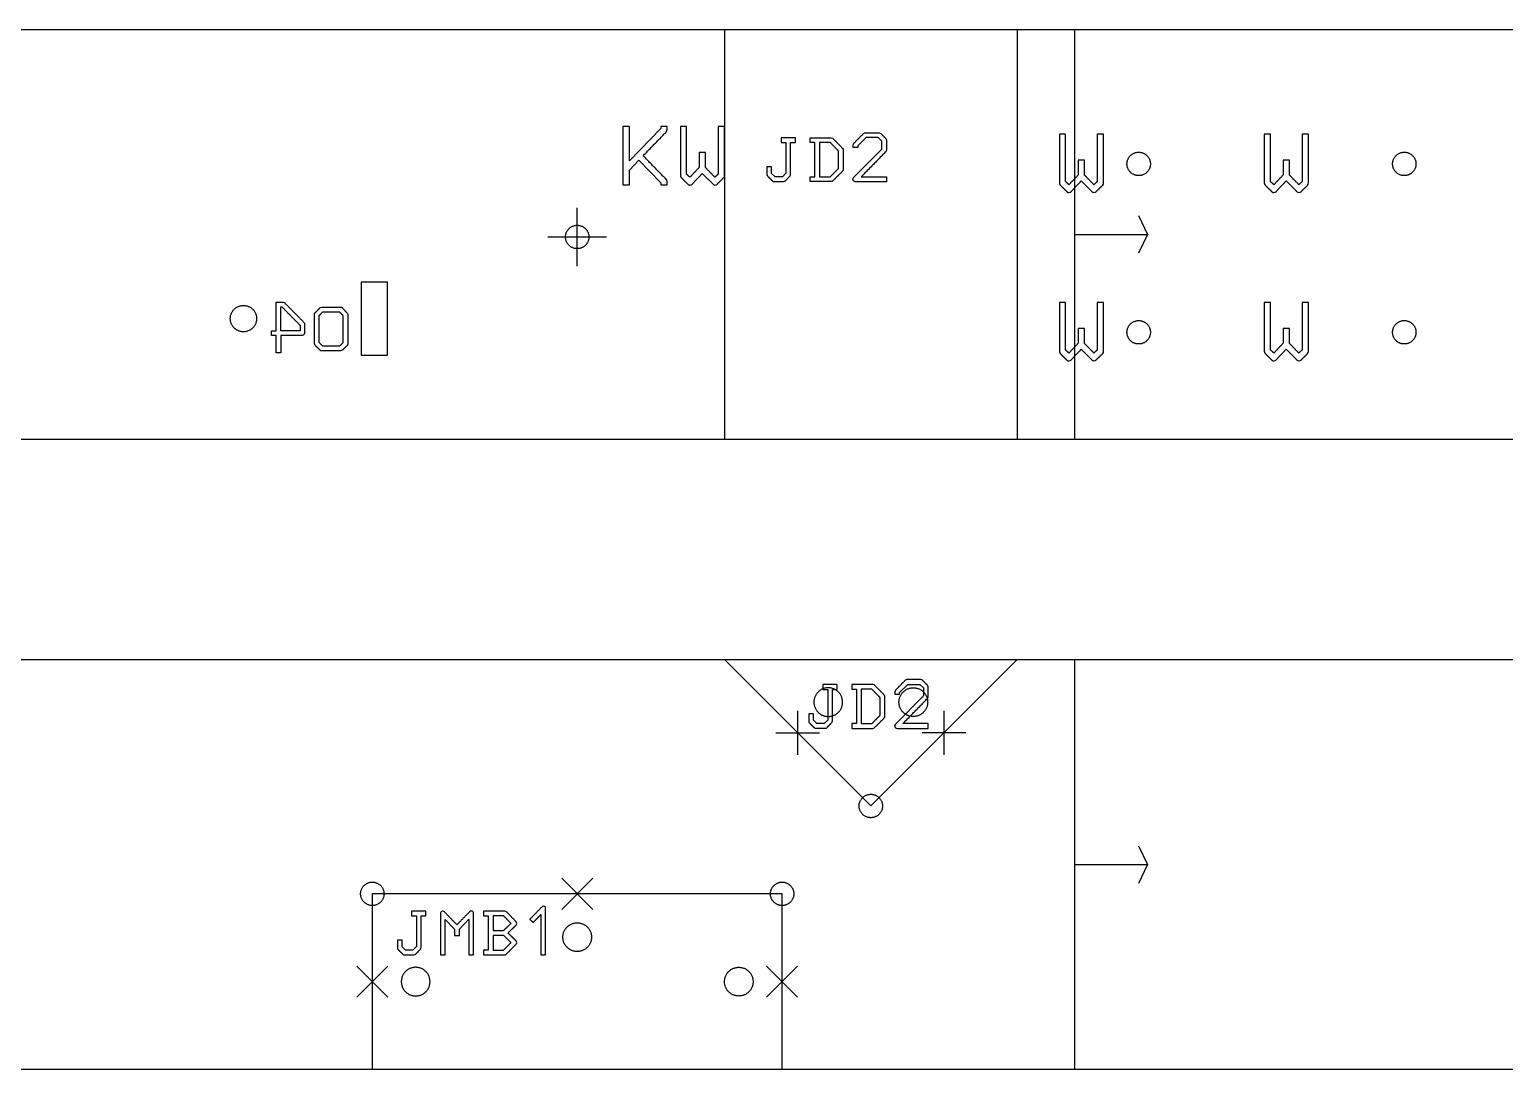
# Model space of a CAD drawing. Header units: millimetres. Extents: x 0 to 2027, y 0 to 1093.
# Drawn here: x 1019 to 1523, y 0 to 355 of the extents above; entities that cross this region are included whole.
import ezdxf

# ---------------------------------------------------------------- set-up
doc = ezdxf.new("R2010")
doc.units = ezdxf.units.MM
for name, color, linetype, true_color in [('01_chablon_decoupe', 3, 'Continuous', 0x00ff00), ('02_chablon_gravure', 5, 'Continuous', 0x0000ff), ('03_chablon_decoupe_text', 20, 'Continuous', 0xff2800), ('04_chablon_contour', 200, 'Continuous', 0xbf3fff)]:
    doc.layers.add(name, color=color, linetype=linetype, true_color=true_color)

msp = doc.modelspace()

# ---------------------------------------------------------------- linework, layer by layer
at = {"layer": '01_chablon_decoupe'}
msp.add_lwpolyline([(1141.5, 268.96), (1132.5, 268.96), (1132.5, 243.96), (1141.5, 243.96)], close=True, dxfattribs=at)
for points, knots in [([(1394.1, 309.3), (1394.1, 305.3), (1398.1, 305.3), (1402.1, 305.3), (1402.1, 309.3), (1402.1, 313.3), (1398.1, 313.3), (1394.1, 313.3), (1394.1, 309.3)], [0, 0, 0, 6.283185, 6.283185, 12.566371, 12.566371, 18.849556, 18.849556, 25.132741, 25.132741, 25.132741]), ([(1484.84, 309.3), (1484.84, 305.3), (1488.84, 305.3), (1492.84, 305.3), (1492.84, 309.3), (1492.84, 313.3), (1488.84, 313.3), (1484.84, 313.3), (1484.84, 309.3)], [0, 0, 0, 6.283185, 6.283185, 12.566371, 12.566371, 18.849556, 18.849556, 25.132741, 25.132741, 25.132741]), ([(1202.28, 284.35), (1202.28, 280.35), (1206.28, 280.35), (1210.28, 280.35), (1210.28, 284.35), (1210.28, 288.35), (1206.28, 288.35), (1202.28, 288.35), (1202.28, 284.35)], [0, 0, 0, 6.283185, 6.283185, 12.566371, 12.566371, 18.849556, 18.849556, 25.132741, 25.132741, 25.132741]), ([(1087.76, 256.46), (1087.76, 251.96), (1092.26, 251.96), (1096.76, 251.96), (1096.76, 256.46), (1096.76, 260.96), (1092.26, 260.96), (1087.76, 260.96), (1087.76, 256.46)], [0, 0, 0, 7.068583, 7.068583, 14.137167, 14.137167, 21.20575, 21.20575, 28.274334, 28.274334, 28.274334]), ([(1394.1, 251.8), (1394.1, 247.8), (1398.1, 247.8), (1402.1, 247.8), (1402.1, 251.8), (1402.1, 255.8), (1398.1, 255.8), (1394.1, 255.8), (1394.1, 251.8)], [0, 0, 0, 6.283185, 6.283185, 12.566371, 12.566371, 18.849556, 18.849556, 25.132741, 25.132741, 25.132741]), ([(1484.84, 251.8), (1484.84, 247.8), (1488.84, 247.8), (1492.84, 247.8), (1492.84, 251.8), (1492.84, 255.8), (1488.84, 255.8), (1484.84, 255.8), (1484.84, 251.8)], [0, 0, 0, 6.283185, 6.283185, 12.566371, 12.566371, 18.849556, 18.849556, 25.132741, 25.132741, 25.132741]), ([(1302.58, 90), (1302.58, 86), (1306.58, 86), (1310.58, 86), (1310.58, 90), (1310.58, 94), (1306.58, 94), (1302.58, 94), (1302.58, 90)], [0, 0, 0, 6.283185, 6.283185, 12.566371, 12.566371, 18.849556, 18.849556, 25.132741, 25.132741, 25.132741]), ([(1302.58, 90), (1302.58, 86), (1306.58, 86), (1310.58, 86), (1310.58, 90), (1310.58, 94), (1306.58, 94), (1302.58, 94), (1302.58, 90)], [0, 0, 0, 6.283185, 6.283185, 12.566371, 12.566371, 18.849556, 18.849556, 25.132741, 25.132741, 25.132741]), ([(1132.28, 60), (1132.28, 56), (1136.28, 56), (1140.28, 56), (1140.28, 60), (1140.28, 64), (1136.28, 64), (1132.28, 64), (1132.28, 60)], [0, 0, 0, 6.283185, 6.283185, 12.566371, 12.566371, 18.849556, 18.849556, 25.132741, 25.132741, 25.132741]), ([(1272.28, 60), (1272.28, 56), (1276.28, 56), (1280.28, 56), (1280.28, 60), (1280.28, 64), (1276.28, 64), (1272.28, 64), (1272.28, 60)], [0, 0, 0, 6.283185, 6.283185, 12.566371, 12.566371, 18.849556, 18.849556, 25.132741, 25.132741, 25.132741])]:
    msp.add_rational_spline(points, [1, 0.707106781187, 1, 0.707106781187, 1, 0.707106781187, 1, 0.707106781187, 1], degree=2, knots=knots, dxfattribs=at)
at = {"layer": '02_chablon_gravure'}
for p, q in [((1256.58, 355.21), (1256.58, 215.21)), ((1356.58, 355.21), (1356.58, 215.21)), ((1376.28, 215.21), (1376.28, 355.21)), ((1376.28, 285.21), (1401.12, 285.21)), ((1376.28, 0), (1376.28, 140)), ((1281.58, 122.5), (1281.58, 107.5)), ((1331.58, 122.5), (1331.58, 107.5)), ((1274.08, 115), (1289.08, 115)), ((1339.08, 115), (1324.08, 115)), ((1376.28, 70), (1401.12, 70)), ((1200.98, 54.7), (1211.58, 65.3)), ((1200.98, 65.3), (1211.58, 54.7)), ((1141.58, 35.3), (1130.98, 24.7)), ((1130.98, 35.3), (1141.58, 24.7)), ((1270.98, 35.3), (1281.58, 24.7)), ((1281.58, 35.3), (1270.98, 24.7))]:
    msp.add_line(p, q, dxfattribs=at)
for points in [[(1398.03, 291.63), (1401.12, 285.21), (1398.03, 278.79)], [(1356.58, 140), (1306.58, 90), (1256.58, 140)], [(1356.58, 140), (1306.58, 90), (1256.58, 140)], [(1398.03, 76.42), (1401.12, 70), (1398.03, 63.58)], [(1276.28, 0), (1276.28, 60), (1136.28, 60), (1136.28, 0)]]:
    msp.add_lwpolyline(points, dxfattribs=at)
for points in [[(1288.58, 128.93), (1292.05, 132.4), (1295.51, 128.93), (1298.98, 125.47), (1295.51, 122), (1292.05, 118.54), (1288.58, 122), (1285.11, 125.47), (1288.58, 128.93)], [(1324.58, 128.93), (1321.11, 132.4), (1317.64, 128.93), (1314.18, 125.47), (1317.64, 122), (1321.11, 118.54), (1324.58, 122), (1328.04, 125.47), (1324.58, 128.93)], [(1201.38, 45.2), (1201.38, 40.3), (1206.28, 40.3), (1211.18, 40.3), (1211.18, 45.2), (1211.18, 50.1), (1206.28, 50.1), (1201.38, 50.1), (1201.38, 45.2)], [(1151.08, 34.9), (1155.99, 34.9), (1155.99, 30), (1155.99, 25.1), (1151.08, 25.1), (1146.18, 25.1), (1146.18, 30), (1146.18, 34.9), (1151.08, 34.9)], [(1261.48, 34.9), (1256.58, 34.9), (1256.58, 30), (1256.58, 25.1), (1261.48, 25.1), (1266.38, 25.1), (1266.38, 30), (1266.38, 34.9), (1261.48, 34.9)]]:
    msp.add_rational_spline(points, [1, 0.707106781187, 1, 0.707106781187, 1, 0.707106781187, 1, 0.707106781187, 1], degree=2, knots=[0, 0, 0, 7.699393, 7.699393, 15.398787, 15.398787, 23.09818, 23.09818, 30.797573, 30.797573, 30.797573], dxfattribs=at)
at = {"layer": '03_chablon_decoupe_text'}
for p, q in [((1206.28, 274.35), (1206.28, 294.35)), ((1196.28, 284.35), (1216.28, 284.35))]:
    msp.add_line(p, q, dxfattribs=at)
for points in [[(1236.96, 320.93), (1236.96, 322.06), (1234.82, 322.06), (1234.82, 321.37), (1224.16, 310.31), (1224.16, 322.06), (1221.87, 322.06), (1221.87, 302.13), (1224.16, 302.13), (1224.16, 307.18), (1227.29, 310.57), (1234.82, 302.82), (1234.82, 302.13), (1237, 302.13), (1237, 303.26)], [(1279.2, 305.77), (1279.2, 316.57), (1280.84, 316.57), (1280.84, 318.21), (1275.96, 318.21), (1275.96, 316.57), (1277.6, 316.57), (1277.6, 306.1), (1276.45, 304.92), (1273.91, 304.92), (1272.71, 306.04), (1272.71, 308.25), (1271.1, 308.25), (1271.1, 305.66)], [(1293.06, 303.26), (1285.83, 303.26), (1285.83, 304.9), (1287.44, 304.9), (1287.44, 316.6), (1285.83, 316.6), (1285.83, 318.21), (1293.09, 318.21)], [(1300.72, 304.62), (1310.3, 314.33), (1310.3, 317.12), (1309.12, 318.29), (1305, 318.29), (1302.17, 315.45), (1302.17, 314.91), (1300.56, 314.91), (1300.56, 315.78)], [(1112.32, 250.74), (1105.04, 250.74), (1105.04, 244.76), (1103.41, 244.76), (1103.41, 250.74), (1101.8, 250.74), (1101.8, 252.26), (1103.41, 252.26), (1103.41, 262.08), (1105.78, 262.08)], [(1293.46, 119.03), (1293.46, 129.83), (1295.09, 129.83), (1295.09, 131.47), (1290.21, 131.47), (1290.21, 129.83), (1291.85, 129.83), (1291.85, 119.36), (1290.7, 118.19), (1288.17, 118.19), (1286.97, 119.3), (1286.97, 121.51), (1285.36, 121.51), (1285.36, 118.92)], [(1307.34, 131.47), (1300.09, 131.47), (1300.09, 129.86), (1301.69, 129.86), (1301.69, 118.16), (1300.09, 118.16), (1300.09, 116.52), (1307.31, 116.52)], [(1314.81, 129.04), (1314.81, 128.17), (1316.42, 128.17), (1316.42, 128.71), (1319.26, 131.55), (1323.38, 131.55), (1324.55, 130.38), (1324.55, 127.6), (1314.98, 117.89)], [(1152.93, 41.65), (1152.93, 52.45), (1154.56, 52.45), (1154.56, 54.08), (1149.68, 54.08), (1149.68, 52.45), (1151.32, 52.45), (1151.32, 41.97), (1150.17, 40.8), (1147.63, 40.8), (1146.43, 41.92), (1146.43, 44.13), (1144.83, 44.13), (1144.83, 41.54)], [(1159.55, 53.24), (1159.55, 39.17), (1161.19, 39.17), (1161.19, 51.27), (1164.38, 47.89), (1164.38, 45.82), (1166.04, 45.82), (1166.04, 47.89), (1169.26, 51.33), (1169.26, 39.17), (1170.9, 39.17), (1170.9, 53.29)], [(1181.53, 54.08), (1174.28, 54.08), (1174.28, 52.47), (1175.89, 52.47), (1175.89, 40.77), (1174.28, 40.77), (1174.28, 39.14), (1181.48, 39.14)]]:
    msp.add_lwpolyline(points, dxfattribs=at)
for points, degree in [([(1228.82, 312.09), (1232.73, 316.13), (1236.64, 320.17)], 2), ([(1236.64, 320.17), (1236.96, 320.49), (1236.96, 320.93)], 2), ([(1243.66, 322.06), (1242.58, 322.06), (1241.51, 322.06)], 2), ([(1241.51, 322.06), (1241.51, 313.71), (1241.51, 305.37)], 2), ([(1243.66, 305.8), (1243.66, 313.93), (1243.66, 322.06)], 2), ([(1256.64, 322.06), (1255.55, 322.06), (1254.46, 322.06)], 2), ([(1254.46, 322.06), (1254.46, 313.95), (1254.46, 305.84)], 2), ([(1256.64, 305.37), (1256.64, 313.71), (1256.64, 322.06)], 2), ([(1293.09, 318.21), (1293.36, 318.21), (1293.58, 318.04), (1293.66, 317.96)], 3), ([(1293.66, 317.96), (1295.3, 316.3), (1296.93, 314.63)], 2), ([(1300.8, 316.35), (1302.45, 318.02), (1304.1, 319.68)], 2), ([(1304.1, 319.68), (1304.27, 319.84), (1304.49, 319.92), (1304.68, 319.92)], 3), ([(1304.68, 319.92), (1307.05, 319.92), (1309.42, 319.92)], 2), ([(1309.42, 319.92), (1309.64, 319.92), (1309.86, 319.82), (1310, 319.68)], 3), ([(1310, 319.68), (1310.83, 318.85), (1311.66, 318.02)], 2), ([(1311.66, 318.02), (1311.82, 317.85), (1311.9, 317.63), (1311.9, 317.44)], 3), ([(1373.14, 319.51), (1372.07, 319.51), (1371, 319.51)], 2), ([(1371, 319.51), (1371, 311.16), (1371, 302.82)], 2), ([(1373.14, 303.25), (1373.14, 311.38), (1373.14, 319.51)], 2), ([(1386.12, 319.51), (1385.03, 319.51), (1383.94, 319.51)], 2), ([(1383.94, 319.51), (1383.94, 311.4), (1383.94, 303.29)], 2), ([(1386.12, 302.82), (1386.12, 311.16), (1386.12, 319.51)], 2), ([(1443.16, 319.51), (1442.09, 319.51), (1441.02, 319.51)], 2), ([(1441.02, 319.51), (1441.02, 311.16), (1441.02, 302.82)], 2), ([(1443.16, 303.25), (1443.16, 311.38), (1443.16, 319.51)], 2), ([(1456.14, 319.51), (1455.05, 319.51), (1453.96, 319.51)], 2), ([(1453.96, 319.51), (1453.96, 311.4), (1453.96, 303.29)], 2), ([(1456.14, 302.82), (1456.14, 311.16), (1456.14, 319.51)], 2), ([(1250.13, 313.15), (1249.04, 313.15), (1247.95, 313.15)], 2), ([(1247.95, 313.15), (1247.95, 310.62), (1247.95, 308.09)], 2), ([(1250.13, 308.02), (1250.13, 310.58), (1250.13, 313.15)], 2), ([(1292.73, 316.6), (1290.9, 316.6), (1289.08, 316.6)], 2), ([(1289.08, 316.6), (1289.08, 310.76), (1289.08, 304.92)], 2), ([(1295.54, 313.73), (1294.14, 315.17), (1292.73, 316.6)], 2), ([(1295.54, 307.73), (1295.54, 310.73), (1295.54, 313.73)], 2), ([(1296.93, 314.63), (1297.12, 314.44), (1297.18, 314.2), (1297.18, 314.06)], 3), ([(1297.18, 314.06), (1297.18, 310.73), (1297.18, 307.41)], 2), ([(1300.56, 315.78), (1300.56, 316), (1300.67, 316.22), (1300.8, 316.35)], 3), ([(1311.66, 313.43), (1307.47, 309.15), (1303.29, 304.87)], 2), ([(1311.9, 314.01), (1311.9, 313.79), (1311.8, 313.57), (1311.66, 313.43)], 3), ([(1311.9, 317.44), (1311.9, 315.72), (1311.9, 314.01)], 2), ([(1236.67, 304.02), (1232.75, 308.06), (1228.82, 312.09)], 2), ([(1247.95, 308.09), (1246.36, 306.42), (1244.78, 304.75)], 2), ([(1253.33, 304.75), (1251.73, 306.38), (1250.13, 308.02)], 2), ([(1292.73, 304.92), (1294.14, 306.33), (1295.54, 307.73)], 2), ([(1297.18, 307.41), (1297.18, 307.13), (1297.01, 306.89), (1296.93, 306.81)], 3), ([(1379.61, 310.6), (1378.52, 310.6), (1377.43, 310.6)], 2), ([(1377.43, 310.6), (1377.43, 308.07), (1377.43, 305.54)], 2), ([(1379.61, 305.47), (1379.61, 308.03), (1379.61, 310.6)], 2), ([(1449.63, 310.6), (1448.54, 310.6), (1447.45, 310.6)], 2), ([(1447.45, 310.6), (1447.45, 308.07), (1447.45, 305.54)], 2), ([(1449.63, 305.47), (1449.63, 308.03), (1449.63, 310.6)], 2), ([(1237, 303.26), (1237, 303.69), (1236.67, 304.02)], 2), ([(1241.51, 305.37), (1241.51, 304.93), (1241.84, 304.6)], 2), ([(1241.84, 304.6), (1242.93, 303.51), (1244.02, 302.42)], 2), ([(1244.78, 304.75), (1244.22, 305.27), (1243.66, 305.8)], 2), ([(1244.02, 302.42), (1244.35, 302.09), (1244.78, 302.09)], 2), ([(1244.78, 302.09), (1245.04, 302.09), (1245.33, 302.2), (1245.55, 302.42)], 3), ([(1245.55, 302.42), (1247.27, 304.24), (1249, 306.06)], 2), ([(1249, 306.06), (1250.78, 304.26), (1252.56, 302.46)], 2), ([(1254.46, 305.84), (1253.89, 305.29), (1253.33, 304.75)], 2), ([(1254.09, 302.42), (1255.2, 303.49), (1256.31, 304.57)], 2), ([(1256.31, 304.57), (1256.53, 304.78), (1256.64, 305.04), (1256.64, 305.37)], 3), ([(1271.1, 305.66), (1271.1, 305.39), (1271.27, 305.17), (1271.35, 305.09)], 3), ([(1271.35, 305.09), (1272.17, 304.3), (1272.99, 303.51)], 2), ([(1272.99, 303.51), (1273.18, 303.32), (1273.45, 303.29), (1273.56, 303.29)], 3), ([(1273.56, 303.29), (1275.17, 303.29), (1276.78, 303.29)], 2), ([(1276.78, 303.29), (1277.05, 303.29), (1277.27, 303.42), (1277.38, 303.53)], 3), ([(1277.38, 303.53), (1278.18, 304.37), (1278.99, 305.2)], 2), ([(1278.99, 305.2), (1279.18, 305.39), (1279.2, 305.66), (1279.2, 305.77)], 3), ([(1289.08, 304.92), (1290.9, 304.92), (1292.73, 304.92)], 2), ([(1293.63, 303.53), (1293.44, 303.34), (1293.2, 303.26), (1293.06, 303.26)], 3), ([(1296.93, 306.81), (1295.28, 305.17), (1293.63, 303.53)], 2), ([(1311.9, 303.23), (1306.6, 303.23), (1301.3, 303.23)], 2), ([(1303.29, 304.87), (1307.6, 304.87), (1311.9, 304.87)], 2), ([(1311.9, 304.87), (1311.9, 304.05), (1311.9, 303.23)], 2), ([(1371, 302.82), (1371, 302.38), (1371.32, 302.05)], 2), ([(1374.27, 302.2), (1373.71, 302.73), (1373.14, 303.25)], 2), ([(1377.43, 305.54), (1375.85, 303.87), (1374.27, 302.2)], 2), ([(1375.03, 299.87), (1376.76, 301.69), (1378.49, 303.51)], 2), ([(1378.49, 303.51), (1380.27, 301.71), (1382.05, 299.91)], 2), ([(1382.81, 302.2), (1381.21, 303.83), (1379.61, 305.47)], 2), ([(1383.94, 303.29), (1383.38, 302.74), (1382.81, 302.2)], 2), ([(1385.8, 302.02), (1386.01, 302.23), (1386.12, 302.49), (1386.12, 302.82)], 3), ([(1441.02, 302.82), (1441.02, 302.38), (1441.34, 302.05)], 2), ([(1444.29, 302.2), (1443.72, 302.73), (1443.16, 303.25)], 2), ([(1447.45, 305.54), (1445.87, 303.87), (1444.29, 302.2)], 2), ([(1445.05, 299.87), (1446.78, 301.69), (1448.51, 303.51)], 2), ([(1448.51, 303.51), (1450.29, 301.71), (1452.07, 299.91)], 2), ([(1452.83, 302.2), (1451.23, 303.83), (1449.63, 305.47)], 2), ([(1453.96, 303.29), (1453.4, 302.74), (1452.83, 302.2)], 2), ([(1455.82, 302.02), (1456.03, 302.23), (1456.14, 302.49), (1456.14, 302.82)], 3), ([(1371.32, 302.05), (1372.41, 300.96), (1373.51, 299.87)], 2), ([(1373.51, 299.87), (1373.83, 299.54), (1374.27, 299.54)], 2), ([(1374.27, 299.54), (1374.52, 299.54), (1374.81, 299.65), (1375.03, 299.87)], 3), ([(1383.58, 299.87), (1384.69, 300.94), (1385.8, 302.02)], 2), ([(1441.34, 302.05), (1442.43, 300.96), (1443.52, 299.87)], 2), ([(1443.52, 299.87), (1443.85, 299.54), (1444.29, 299.54)], 2), ([(1444.29, 299.54), (1444.54, 299.54), (1444.83, 299.65), (1445.05, 299.87)], 3), ([(1453.6, 299.87), (1454.71, 300.94), (1455.82, 302.02)], 2), ([(1105.78, 262.08), (1106, 262.08), (1106.24, 261.97), (1106.35, 261.84)], 3), ([(1105.04, 260.45), (1105.23, 260.45), (1105.42, 260.45)], 2), ([(1105.04, 252.26), (1105.04, 256.35), (1105.04, 260.45)], 2), ([(1105.42, 260.45), (1108.51, 257.32), (1111.59, 254.2)], 2), ([(1106.35, 261.84), (1109.62, 258.51), (1112.9, 255.18)], 2), ([(1116.52, 257.85), (1116.52, 257.99), (1116.55, 258.24), (1116.74, 258.43)], 3), ([(1116.52, 247.9), (1116.52, 252.88), (1116.52, 257.85)], 2), ([(1116.74, 258.43), (1117.56, 259.27), (1118.38, 260.12)], 2), ([(1118.16, 257.53), (1118.75, 258.14), (1119.33, 258.75)], 2), ([(1118.16, 248.25), (1118.16, 252.89), (1118.16, 257.53)], 2), ([(1118.38, 260.12), (1118.46, 260.23), (1118.71, 260.36), (1118.98, 260.36)], 3), ([(1118.98, 260.36), (1122.21, 260.36), (1125.44, 260.36)], 2), ([(1119.33, 258.75), (1122.21, 258.75), (1125.09, 258.75)], 2), ([(1125.09, 258.75), (1125.63, 258.15), (1126.18, 257.55)], 2), ([(1125.44, 260.36), (1125.61, 260.36), (1125.85, 260.34), (1126.04, 260.12)], 3), ([(1126.04, 260.12), (1126.82, 259.27), (1127.6, 258.43)], 2), ([(1126.18, 257.55), (1126.18, 252.86), (1126.18, 248.17)], 2), ([(1127.6, 258.43), (1127.71, 258.32), (1127.87, 258.13), (1127.87, 257.88)], 3), ([(1127.87, 257.88), (1127.87, 252.85), (1127.87, 247.82)], 2), ([(1373.14, 262.01), (1372.07, 262.01), (1371, 262.01)], 2), ([(1371, 262.01), (1371, 253.66), (1371, 245.32)], 2), ([(1373.14, 245.75), (1373.14, 253.88), (1373.14, 262.01)], 2), ([(1386.12, 262.01), (1385.03, 262.01), (1383.94, 262.01)], 2), ([(1383.94, 262.01), (1383.94, 253.9), (1383.94, 245.79)], 2), ([(1386.12, 245.32), (1386.12, 253.66), (1386.12, 262.01)], 2), ([(1443.16, 262.01), (1442.09, 262.01), (1441.02, 262.01)], 2), ([(1441.02, 262.01), (1441.02, 253.66), (1441.02, 245.32)], 2), ([(1443.16, 245.75), (1443.16, 253.88), (1443.16, 262.01)], 2), ([(1456.14, 262.01), (1455.05, 262.01), (1453.96, 262.01)], 2), ([(1453.96, 262.01), (1453.96, 253.9), (1453.96, 245.79)], 2), ([(1456.14, 245.32), (1456.14, 253.66), (1456.14, 262.01)], 2), ([(1111.59, 252.26), (1108.32, 252.26), (1105.04, 252.26)], 2), ([(1111.59, 254.2), (1111.59, 253.23), (1111.59, 252.26)], 2), ([(1112.9, 255.18), (1113.06, 255.02), (1113.14, 254.77), (1113.14, 254.61)], 3), ([(1113.14, 254.61), (1113.14, 253.08), (1113.14, 251.55)], 2), ([(1379.61, 253.1), (1378.52, 253.1), (1377.43, 253.1)], 2), ([(1377.43, 253.1), (1377.43, 250.57), (1377.43, 248.04)], 2), ([(1379.61, 247.97), (1379.61, 250.53), (1379.61, 253.1)], 2), ([(1449.63, 253.1), (1448.54, 253.1), (1447.45, 253.1)], 2), ([(1447.45, 253.1), (1447.45, 250.57), (1447.45, 248.04)], 2), ([(1449.63, 247.97), (1449.63, 250.53), (1449.63, 253.1)], 2), ([(1113.14, 251.55), (1113.14, 251.12), (1112.76, 250.74), (1112.32, 250.74)], 3), ([(1116.77, 247.33), (1116.66, 247.41), (1116.52, 247.63), (1116.52, 247.9)], 3), ([(1118.43, 245.69), (1117.6, 246.51), (1116.77, 247.33)], 2), ([(1119.33, 247.08), (1118.75, 247.67), (1118.16, 248.25)], 2), ([(1125.12, 247.08), (1122.22, 247.08), (1119.33, 247.08)], 2), ([(1126.18, 248.17), (1125.65, 247.63), (1125.12, 247.08)], 2), ([(1127.62, 247.22), (1126.82, 246.44), (1126.02, 245.66)], 2), ([(1127.87, 247.82), (1127.87, 247.68), (1127.82, 247.41), (1127.62, 247.22)], 3), ([(1377.43, 248.04), (1375.85, 246.37), (1374.27, 244.7)], 2), ([(1382.81, 244.7), (1381.21, 246.33), (1379.61, 247.97)], 2), ([(1447.45, 248.04), (1445.87, 246.37), (1444.29, 244.7)], 2), ([(1452.83, 244.7), (1451.23, 246.33), (1449.63, 247.97)], 2), ([(1119.01, 245.45), (1118.87, 245.45), (1118.62, 245.5), (1118.43, 245.69)], 3), ([(1125.44, 245.45), (1122.22, 245.45), (1119.01, 245.45)], 2), ([(1126.02, 245.66), (1125.93, 245.58), (1125.72, 245.45), (1125.44, 245.45)], 3), ([(1371, 245.32), (1371, 244.88), (1371.32, 244.55)], 2), ([(1371.32, 244.55), (1372.41, 243.46), (1373.51, 242.37)], 2), ([(1374.27, 244.7), (1373.71, 245.23), (1373.14, 245.75)], 2), ([(1373.51, 242.37), (1373.83, 242.04), (1374.27, 242.04)], 2), ([(1374.27, 242.04), (1374.52, 242.04), (1374.81, 242.15), (1375.03, 242.37)], 3), ([(1375.03, 242.37), (1376.76, 244.19), (1378.49, 246.01)], 2), ([(1378.49, 246.01), (1380.27, 244.21), (1382.05, 242.41)], 2), ([(1383.94, 245.79), (1383.38, 245.24), (1382.81, 244.7)], 2), ([(1383.58, 242.37), (1384.69, 243.44), (1385.8, 244.52)], 2), ([(1385.8, 244.52), (1386.01, 244.73), (1386.12, 244.99), (1386.12, 245.32)], 3), ([(1441.02, 245.32), (1441.02, 244.88), (1441.34, 244.55)], 2), ([(1441.34, 244.55), (1442.43, 243.46), (1443.52, 242.37)], 2), ([(1444.29, 244.7), (1443.72, 245.23), (1443.16, 245.75)], 2), ([(1443.52, 242.37), (1443.85, 242.04), (1444.29, 242.04)], 2), ([(1444.29, 242.04), (1444.54, 242.04), (1444.83, 242.15), (1445.05, 242.37)], 3), ([(1445.05, 242.37), (1446.78, 244.19), (1448.51, 246.01)], 2), ([(1448.51, 246.01), (1450.29, 244.21), (1452.07, 242.41)], 2), ([(1453.96, 245.79), (1453.4, 245.24), (1452.83, 244.7)], 2), ([(1453.6, 242.37), (1454.71, 243.44), (1455.82, 244.52)], 2), ([(1455.82, 244.52), (1456.03, 244.73), (1456.14, 244.99), (1456.14, 245.32)], 3), ([(1307.91, 131.22), (1307.83, 131.3), (1307.61, 131.47), (1307.34, 131.47)], 3), ([(1311.19, 127.9), (1309.55, 129.56), (1307.91, 131.22)], 2), ([(1318.36, 132.94), (1316.71, 131.28), (1315.06, 129.61)], 2), ([(1318.93, 133.19), (1318.74, 133.19), (1318.52, 133.1), (1318.36, 132.94)], 3), ([(1323.68, 133.19), (1321.3, 133.19), (1318.93, 133.19)], 2), ([(1324.25, 132.94), (1324.11, 133.08), (1323.89, 133.19), (1323.68, 133.19)], 3), ([(1325.91, 131.28), (1325.08, 132.11), (1324.25, 132.94)], 2), ([(1326.16, 130.7), (1326.16, 130.9), (1326.08, 131.11), (1325.91, 131.28)], 3), ([(1306.99, 129.86), (1305.16, 129.86), (1303.33, 129.86)], 2), ([(1303.33, 129.86), (1303.33, 124.02), (1303.33, 118.19)], 2), ([(1309.79, 127), (1308.39, 128.43), (1306.99, 129.86)], 2), ([(1309.79, 121), (1309.79, 124), (1309.79, 127)], 2), ([(1311.43, 127.32), (1311.43, 127.46), (1311.38, 127.7), (1311.19, 127.9)], 3), ([(1311.43, 120.67), (1311.43, 124), (1311.43, 127.32)], 2), ([(1315.06, 129.61), (1314.92, 129.48), (1314.81, 129.26), (1314.81, 129.04)], 3), ([(1317.54, 118.13), (1321.73, 122.41), (1325.91, 126.7)], 2), ([(1325.91, 126.7), (1326.05, 126.83), (1326.16, 127.05), (1326.16, 127.27)], 3), ([(1326.16, 127.27), (1326.16, 128.99), (1326.16, 130.7)], 2), ([(1306.99, 118.19), (1308.39, 119.59), (1309.79, 121)], 2), ([(1285.36, 118.92), (1285.36, 118.65), (1285.52, 118.43), (1285.6, 118.35)], 3), ([(1285.6, 118.35), (1286.42, 117.56), (1287.24, 116.77)], 2), ([(1287.24, 116.77), (1287.43, 116.58), (1287.7, 116.55), (1287.81, 116.55)], 3), ([(1287.81, 116.55), (1289.42, 116.55), (1291.03, 116.55)], 2), ([(1291.03, 116.55), (1291.3, 116.55), (1291.52, 116.69), (1291.63, 116.8)], 3), ([(1291.63, 116.8), (1292.44, 117.63), (1293.24, 118.46)], 2), ([(1293.24, 118.46), (1293.43, 118.65), (1293.46, 118.92), (1293.46, 119.03)], 3), ([(1303.33, 118.19), (1305.16, 118.19), (1306.99, 118.19)], 2), ([(1307.31, 116.52), (1307.45, 116.52), (1307.69, 116.6), (1307.89, 116.8)], 3), ([(1307.89, 116.8), (1309.54, 118.43), (1311.19, 120.07)], 2), ([(1311.19, 120.07), (1311.27, 120.15), (1311.43, 120.4), (1311.43, 120.67)], 3), ([(1315.55, 116.5), (1320.85, 116.5), (1326.16, 116.5)], 2), ([(1326.16, 118.13), (1321.85, 118.13), (1317.54, 118.13)], 2), ([(1326.16, 116.5), (1326.16, 117.31), (1326.16, 118.13)], 2), ([(1194.16, 55.47), (1192.13, 53.39), (1190.1, 51.3)], 2), ([(1195.5, 54.93), (1195.5, 55.28), (1195.42, 55.56), (1195.09, 55.69)], 3), ([(1160.07, 54), (1159.74, 53.87), (1159.55, 53.59), (1159.55, 53.24)], 3), ([(1165.17, 49.42), (1163.06, 51.62), (1160.94, 53.81)], 2), ([(1169.51, 53.87), (1167.34, 51.64), (1165.17, 49.42)], 2), ([(1170.9, 53.29), (1170.9, 53.65), (1170.71, 53.95), (1170.38, 54.08)], 3), ([(1181.18, 52.47), (1179.35, 52.47), (1177.53, 52.47)], 2), ([(1177.53, 52.47), (1177.53, 49.97), (1177.53, 47.46)], 2), ([(1183.66, 49.91), (1182.42, 51.19), (1181.18, 52.47)], 2), ([(1182.13, 53.87), (1182.03, 53.95), (1181.81, 54.08), (1181.53, 54.08)], 3), ([(1185.41, 50.46), (1183.77, 52.16), (1182.13, 53.87)], 2), ([(1190.1, 51.3), (1190.67, 50.77), (1191.24, 50.24)], 2), ([(1191.24, 50.24), (1192.55, 51.57), (1193.86, 52.91)], 2), ([(1193.86, 52.91), (1193.86, 46.04), (1193.86, 39.17)], 2), ([(1195.5, 39.17), (1195.5, 47.05), (1195.5, 54.93)], 2), ([(1177.53, 47.46), (1179.33, 47.46), (1181.13, 47.46)], 2), ([(1177.53, 45.79), (1177.53, 43.28), (1177.53, 40.77)], 2), ([(1181.15, 45.79), (1179.34, 45.79), (1177.53, 45.79)], 2), ([(1181.13, 47.46), (1182.39, 48.68), (1183.66, 49.91)], 2), ([(1183.66, 43.34), (1182.41, 44.57), (1181.15, 45.79)], 2), ([(1182.63, 46.64), (1184, 47.96), (1185.38, 49.28)], 2), ([(1185.38, 43.94), (1184, 45.29), (1182.63, 46.64)], 2), ([(1144.83, 41.54), (1144.83, 41.27), (1144.99, 41.05), (1145.07, 40.97)], 3), ([(1145.07, 40.97), (1145.89, 40.17), (1146.71, 39.38)], 2), ([(1151.1, 39.41), (1151.9, 40.24), (1152.71, 41.07)], 2), ([(1152.71, 41.07), (1152.9, 41.27), (1152.93, 41.54), (1152.93, 41.65)], 3), ([(1177.53, 40.77), (1179.33, 40.77), (1181.13, 40.77)], 2), ([(1181.13, 40.77), (1182.39, 42.06), (1183.66, 43.34)], 2), ([(1182.05, 39.38), (1183.72, 41.09), (1185.38, 42.79)], 2), ([(1146.71, 39.38), (1146.9, 39.19), (1147.17, 39.17), (1147.28, 39.17)], 3), ([(1147.28, 39.17), (1148.89, 39.17), (1150.5, 39.17)], 2), ([(1150.5, 39.17), (1150.77, 39.17), (1150.99, 39.3), (1151.1, 39.41)], 3), ([(1181.48, 39.14), (1181.62, 39.14), (1181.86, 39.19), (1182.05, 39.38)], 3), ([(1193.86, 39.17), (1194.68, 39.17), (1195.5, 39.17)], 2)]:
    msp.add_open_spline(points, degree=degree, dxfattribs=at)
for points, knots in [([(1252.56, 302.46), (1252.78, 302.24), (1253.07, 302.09), (1253.33, 302.09), (1253.62, 302.09), (1253.87, 302.24), (1254.09, 302.42)], [-2, -2, -2, -2, -1, -1, -1, 0, 0, 0, 0]), ([(1301.3, 303.23), (1301.1, 303.23), (1300.89, 303.32), (1300.72, 303.48), (1300.56, 303.64), (1300.48, 303.86), (1300.48, 304.05), (1300.48, 304.24), (1300.56, 304.46), (1300.72, 304.62)], [13.872727, 13.872727, 13.872727, 13.872727, 14.872727, 14.872727, 14.872727, 15.872727, 15.872727, 15.872727, 16.872727, 16.872727, 16.872727, 16.872727]), ([(1382.05, 299.91), (1382.27, 299.69), (1382.56, 299.54), (1382.81, 299.54), (1383.11, 299.54), (1383.36, 299.69), (1383.58, 299.87)], [-2, -2, -2, -2, -1, -1, -1, 0, 0, 0, 0]), ([(1452.07, 299.91), (1452.29, 299.69), (1452.58, 299.54), (1452.83, 299.54), (1453.12, 299.54), (1453.38, 299.69), (1453.6, 299.87)], [-2, -2, -2, -2, -1, -1, -1, 0, 0, 0, 0]), ([(1382.05, 242.41), (1382.27, 242.19), (1382.56, 242.04), (1382.81, 242.04), (1383.11, 242.04), (1383.36, 242.19), (1383.58, 242.37)], [-2, -2, -2, -2, -1, -1, -1, 0, 0, 0, 0]), ([(1452.07, 242.41), (1452.29, 242.19), (1452.58, 242.04), (1452.83, 242.04), (1453.12, 242.04), (1453.38, 242.19), (1453.6, 242.37)], [-2, -2, -2, -2, -1, -1, -1, 0, 0, 0, 0]), ([(1314.98, 117.89), (1314.81, 117.72), (1314.73, 117.5), (1314.73, 117.31), (1314.73, 117.12), (1314.81, 116.9), (1314.98, 116.74), (1315.14, 116.58), (1315.36, 116.5), (1315.55, 116.5)], [28.231629, 28.231629, 28.231629, 28.231629, 29.231629, 29.231629, 29.231629, 30.231629, 30.231629, 30.231629, 31.231629, 31.231629, 31.231629, 31.231629]), ([(1195.09, 55.69), (1194.98, 55.75), (1194.82, 55.75), (1194.71, 55.75), (1194.52, 55.75), (1194.33, 55.64), (1194.16, 55.47)], [7, 7, 7, 7, 8, 8, 8, 9, 9, 9, 9]), ([(1160.94, 53.81), (1160.78, 53.97), (1160.56, 54.08), (1160.37, 54.08), (1160.26, 54.08), (1160.18, 54.06), (1160.07, 54)], [59.912128, 59.912128, 59.912128, 59.912128, 60.912128, 60.912128, 60.912128, 61.912128, 61.912128, 61.912128, 61.912128]), ([(1170.38, 54.08), (1170.34, 54.1), (1170.31, 54.11), (1170.28, 54.11), (1170.22, 54.11), (1170.15, 54.08), (1170.08, 54.08), (1169.89, 54.08), (1169.67, 54.03), (1169.51, 53.87)], [54.912128, 54.912128, 54.912128, 54.912128, 55.912128, 55.912128, 55.912128, 56.912128, 56.912128, 56.912128, 57.912128, 57.912128, 57.912128, 57.912128]), ([(1185.38, 49.28), (1185.52, 49.42), (1185.63, 49.64), (1185.63, 49.91), (1185.63, 50.1), (1185.57, 50.29), (1185.41, 50.46)], [25.618182, 25.618182, 25.618182, 25.618182, 26.618182, 26.618182, 26.618182, 27.618182, 27.618182, 27.618182, 27.618182]), ([(1185.38, 42.79), (1185.52, 42.93), (1185.63, 43.15), (1185.63, 43.39), (1185.63, 43.56), (1185.54, 43.77), (1185.38, 43.94)], [21.618182, 21.618182, 21.618182, 21.618182, 22.618182, 22.618182, 22.618182, 23.618182, 23.618182, 23.618182, 23.618182])]:
    msp.add_open_spline(points, degree=3, knots=knots, dxfattribs=at)
msp.add_rational_spline([(1202.28, 284.35), (1202.28, 280.35), (1206.28, 280.35), (1210.28, 280.35), (1210.28, 284.35), (1210.28, 288.35), (1206.28, 288.35), (1202.28, 288.35), (1202.28, 284.35)], [1, 0.707106781187, 1, 0.707106781187, 1, 0.707106781187, 1, 0.707106781187, 1], degree=2, knots=[0, 0, 0, 6.283185, 6.283185, 12.566371, 12.566371, 18.849556, 18.849556, 25.132741, 25.132741, 25.132741], dxfattribs=at)
at = {"layer": '04_chablon_contour'}
for p, q in [((0, 355.21), (2027, 355.21)), ((2027, 215.21), (0, 215.21)), ((0, 140), (2027, 140)), ((2027, 0), (0, 0))]:
    msp.add_line(p, q, dxfattribs=at)

doc.saveas('drawing.dxf')
